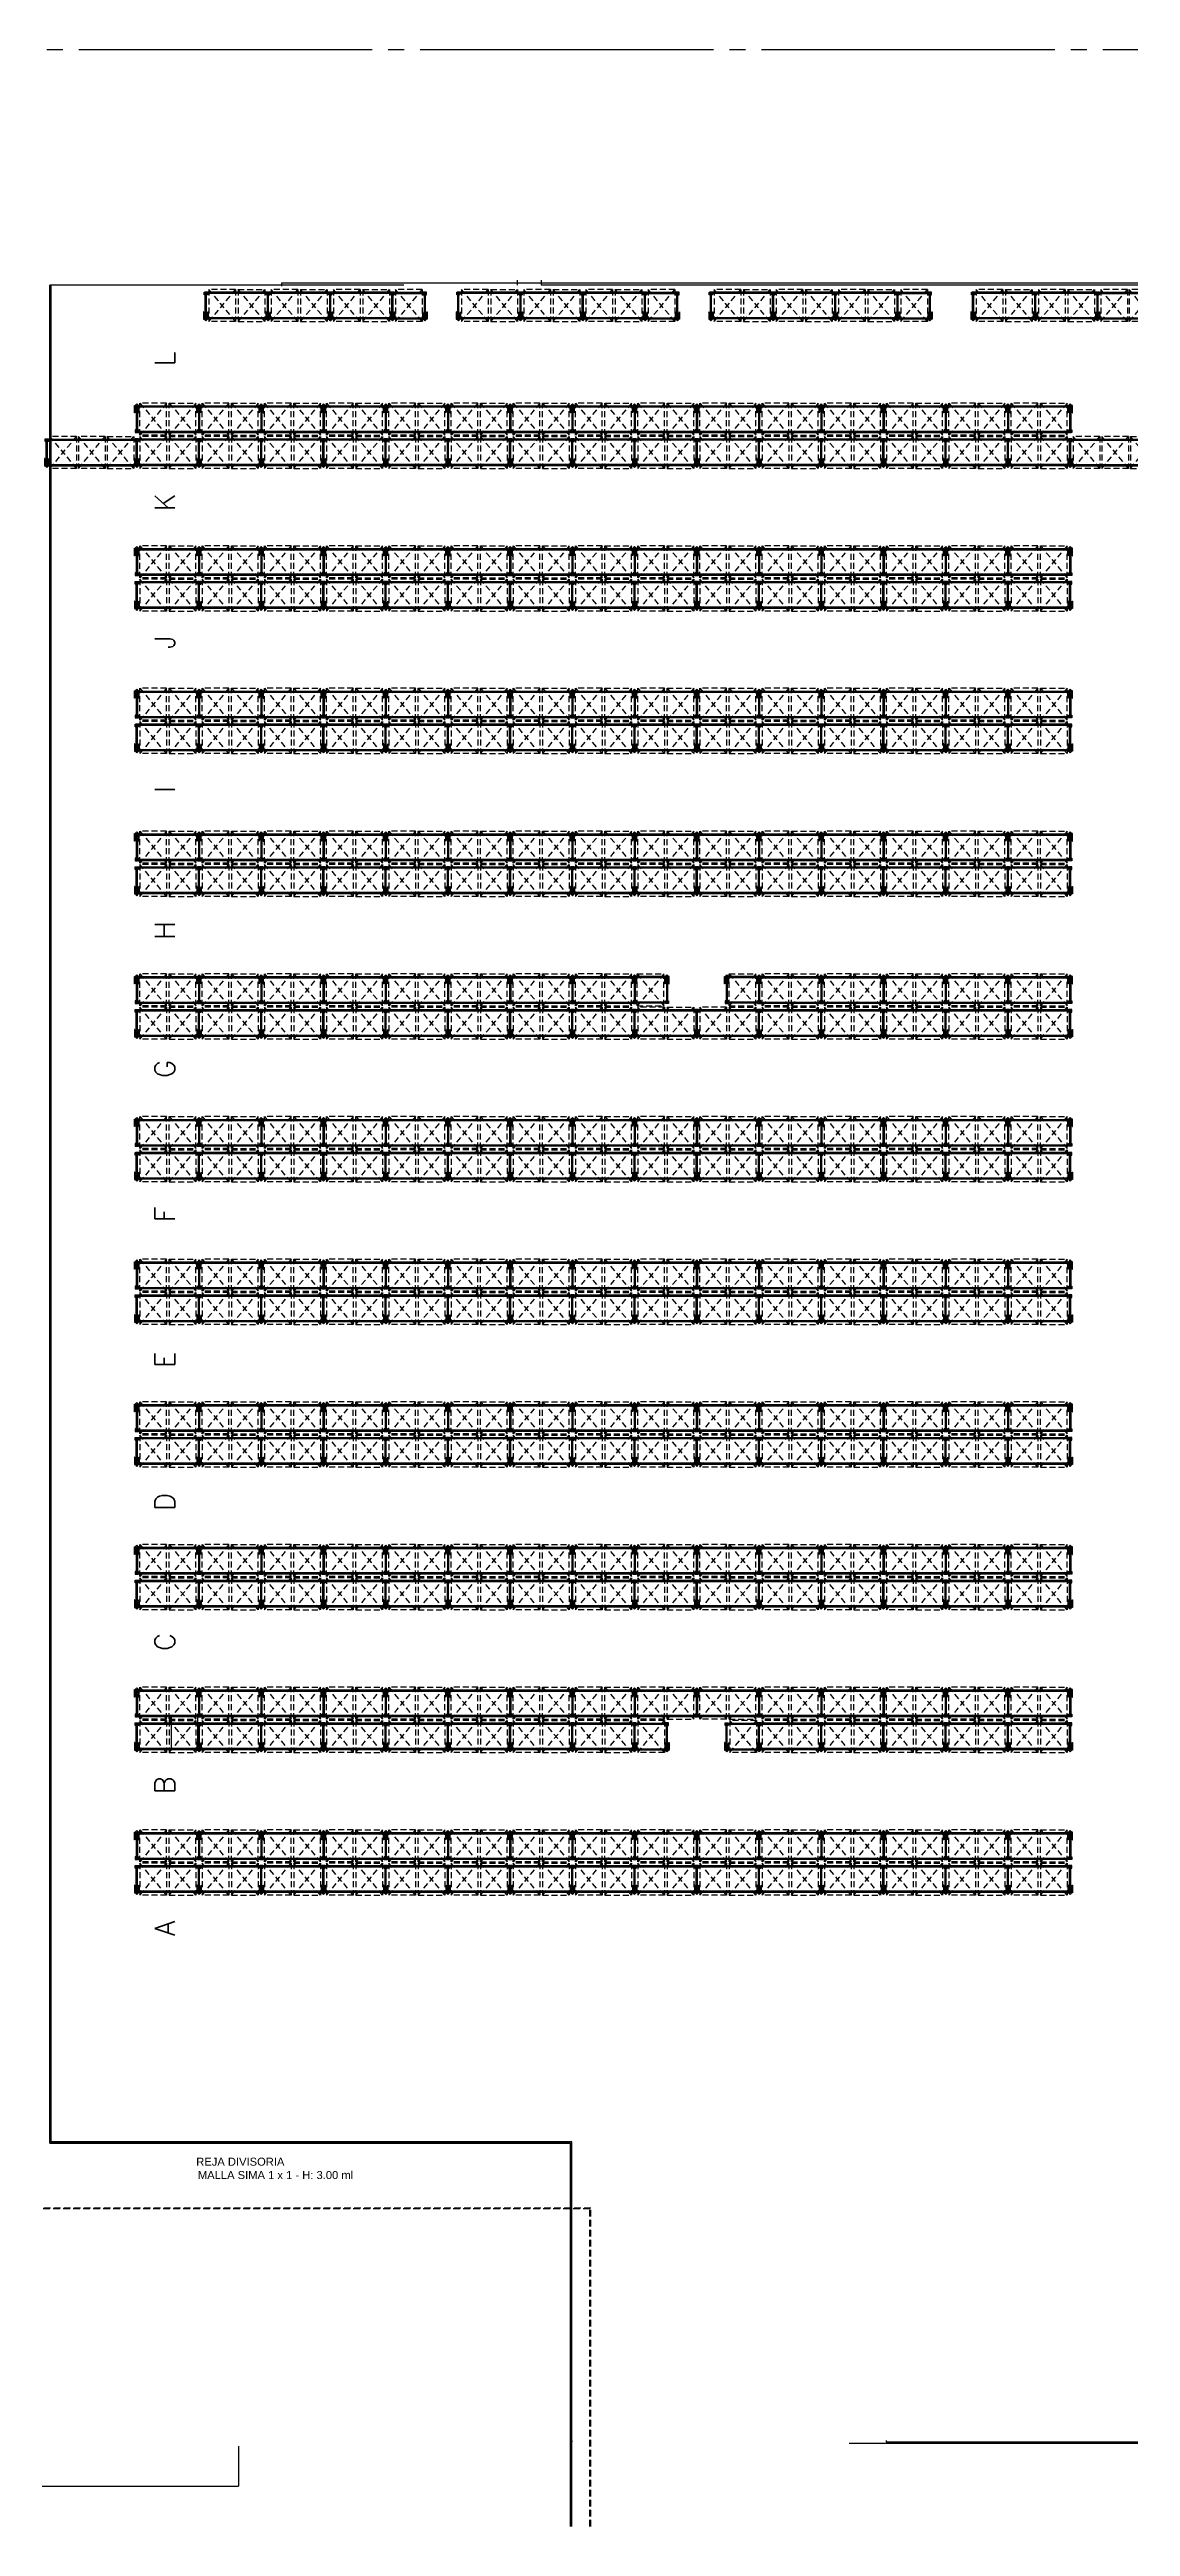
# Model space of a CAD drawing. Header units: millimetres. Extents: x 4 to 170, y 55 to 153.
# Drawn here: x 66.6 to 107.1, y 59.9 to 152.8 of the extents above; entities that cross this region are included whole.
import ezdxf

# ---------------------------------------------------------------- set-up
doc = ezdxf.new("R2010")
doc.units = ezdxf.units.MM
for name, pattern in [('12_13_14_SB-E17-AR-A01_A02_A03-A$0$DASHED2', [0.375, 0.25, -0.125]), ('BORDER2', [0.875, 0.25, -0.125, 0.25, -0.125, 0, -0.125]), ('CONTIN', [0]), ('HIDDEN', [0.375, 0.25, -0.125]), ('JIS_08_11', [12.8, 11, -0.6, 0.6, -0.6])]:
    doc.linetypes.add(name, pattern=pattern)
for name, color, linetype in [('Paredes_oficinas_P.B.', 6, 'Continuous'), ('Pasillo', 7, 'CONTIN'), ('Rack Tecnorack 2300 mm Munster', 1, 'Continuous'), ('Rack Tecnorack 3300 mm Munster', 1, 'Continuous'), ('Rejas', 1, 'Continuous'), ('Servicios', 7, 'BORDER2'), ('Terreno_real', 7, 'JIS_08_11')]:
    doc.layers.add(name, color=color, linetype=linetype)
doc.styles.add('ROMANS', font='romans.shx')
doc.styles.get("Standard").update_dxf_attribs({"font": 'txt.shx'})

# ---------------------------------------------------------------- blocks, each defined once
blk = doc.blocks.new('Rack 1 pallet')
at = {"color": 253, "linetype": '12_13_14_SB-E17-AR-A01_A02_A03-A$0$DASHED2', "ltscale": 0.9}
for p, q in [((-368.739725, 3402.409315), (-369.739725, 3402.409315)), ((-369.739725, 3402.409315), (-369.739725, 3401.209315)), ((-369.739725, 3401.209315), (-368.739725, 3402.409315)), ((-368.739725, 3401.209315), (-369.739725, 3402.409315)), ((-368.739725, 3402.409315), (-368.739725, 3401.209315)), ((-368.739725, 3401.209315), (-369.739725, 3401.209315))]:
    blk.add_line(p, q, dxfattribs=at)
at = {"color": 252}
for p, q in [((-369.875779, 3401.361529), (-369.875779, 3402.257102)), ((-369.855779, 3402.242709), (-369.875779, 3402.242709)), ((-369.855779, 3401.361529), (-369.855779, 3402.257102)), ((-369.835779, 3401.361529), (-369.835779, 3402.257102)), ((-369.808279, 3402.308315), (-368.690279, 3402.308315)), ((-369.803279, 3402.268315), (-368.695279, 3402.268315)), ((-368.662779, 3401.361529), (-368.662779, 3402.257102)), ((-368.662779, 3402.242709), (-368.642779, 3402.242709)), ((-368.642779, 3401.361529), (-368.642779, 3402.257102)), ((-368.622779, 3401.361529), (-368.622779, 3402.257102)), ((-369.835779, 3401.375922), (-369.855779, 3401.375922)), ((-369.808279, 3401.310315), (-368.690279, 3401.310315)), ((-369.803279, 3401.350315), (-368.695279, 3401.350315)), ((-368.642779, 3401.375922), (-368.622779, 3401.375922))]:
    blk.add_line(p, q, dxfattribs=at)
for points in [[(-369.875779, 3402.218315), (-369.915779, 3402.218315), (-369.915779, 3402.318315), (-369.795779, 3402.318315), (-369.795779, 3402.218315), (-369.835779, 3402.218315)], [(-369.855779, 3402.257102), (-369.875779, 3402.257102)], [(-369.855779, 3402.257102), (-369.835779, 3402.257102)], [(-368.622779, 3402.218315), (-368.582779, 3402.218315), (-368.582779, 3402.318315), (-368.702779, 3402.318315), (-368.702779, 3402.218315), (-368.662779, 3402.218315)], [(-368.642779, 3402.257102), (-368.662779, 3402.257102)], [(-368.642779, 3402.257102), (-368.622779, 3402.257102)], [(-369.875779, 3401.400315), (-369.915779, 3401.400315), (-369.915779, 3401.300315), (-369.795779, 3401.300315), (-369.795779, 3401.400315), (-369.835779, 3401.400315)], [(-369.855779, 3401.361529), (-369.875779, 3401.361529)], [(-369.855779, 3401.361529), (-369.835779, 3401.361529)], [(-368.622779, 3401.400315), (-368.582779, 3401.400315), (-368.582779, 3401.300315), (-368.702779, 3401.300315), (-368.702779, 3401.400315), (-368.662779, 3401.400315)], [(-368.642779, 3401.361529), (-368.662779, 3401.361529)], [(-368.642779, 3401.361529), (-368.622779, 3401.361529)]]:
    blk.add_lwpolyline(points, dxfattribs=at)
for points in [[(-369.899439, 3402.248315), (-369.895109, 3402.245815), (-369.895109, 3402.240815), (-369.899439, 3402.238315), (-369.90377, 3402.240815), (-369.90377, 3402.245815)], [(-369.812119, 3402.238315), (-369.807789, 3402.240815), (-369.807789, 3402.245815), (-369.812119, 3402.248315), (-369.816449, 3402.245815), (-369.816449, 3402.240815)], [(-368.686439, 3402.238315), (-368.69077, 3402.240815), (-368.69077, 3402.245815), (-368.686439, 3402.248315), (-368.682109, 3402.245815), (-368.682109, 3402.240815)], [(-368.599119, 3402.248315), (-368.603449, 3402.245815), (-368.603449, 3402.240815), (-368.599119, 3402.238315), (-368.594789, 3402.240815), (-368.594789, 3402.245815)], [(-369.899439, 3401.370315), (-369.895109, 3401.372815), (-369.895109, 3401.377815), (-369.899439, 3401.380315), (-369.90377, 3401.377815), (-369.90377, 3401.372815)], [(-369.812119, 3401.380315), (-369.807789, 3401.377815), (-369.807789, 3401.372815), (-369.812119, 3401.370315), (-369.816449, 3401.372815), (-369.816449, 3401.377815)], [(-368.686439, 3401.380315), (-368.69077, 3401.377815), (-368.69077, 3401.372815), (-368.686439, 3401.370315), (-368.682109, 3401.372815), (-368.682109, 3401.377815)], [(-368.599119, 3401.370315), (-368.603449, 3401.372815), (-368.603449, 3401.377815), (-368.599119, 3401.380315), (-368.594789, 3401.377815), (-368.594789, 3401.372815)]]:
    blk.add_lwpolyline(points, close=True, dxfattribs=at)
at = {"color": 252, "lineweight": 30}
for points in [[(-369.834492, 3402.227102), (-369.834492, 3402.255031, -0.198912), (-369.833028, 3402.258567), (-369.814744, 3402.276851, 0.198912), (-369.813279, 3402.280386), (-369.813279, 3402.303315, 0.414214), (-369.818279, 3402.308315), (-369.893279, 3402.308315, 0.414214), (-369.898279, 3402.303315), (-369.898279, 3402.280386, 0.198912), (-369.896815, 3402.276851), (-369.87853, 3402.258567, -0.198912), (-369.877066, 3402.255031), (-369.877066, 3402.227102)], [(-368.664066, 3402.227102), (-368.664066, 3402.255031, 0.198912), (-368.66553, 3402.258567), (-368.683815, 3402.276851, -0.198912), (-368.685279, 3402.280386), (-368.685279, 3402.303315, -0.414214), (-368.680279, 3402.308315), (-368.605279, 3402.308315, -0.414214), (-368.600279, 3402.303315), (-368.600279, 3402.280386, -0.198912), (-368.601744, 3402.276851), (-368.620028, 3402.258567, 0.198912), (-368.621492, 3402.255031), (-368.621492, 3402.227102)], [(-369.834492, 3401.391529), (-369.834492, 3401.3636, 0.198912), (-369.833028, 3401.360064), (-369.814744, 3401.34178, -0.198912), (-369.813279, 3401.338244), (-369.813279, 3401.315315, -0.414214), (-369.818279, 3401.310315), (-369.893279, 3401.310315, -0.414214), (-369.898279, 3401.315315), (-369.898279, 3401.338244, -0.198912), (-369.896815, 3401.34178), (-369.87853, 3401.360064, 0.198912), (-369.877066, 3401.3636), (-369.877066, 3401.391529)], [(-368.664066, 3401.391529), (-368.664066, 3401.3636, -0.198912), (-368.66553, 3401.360064), (-368.683815, 3401.34178, 0.198912), (-368.685279, 3401.338244), (-368.685279, 3401.315315, 0.414214), (-368.680279, 3401.310315), (-368.605279, 3401.310315, 0.414214), (-368.600279, 3401.315315), (-368.600279, 3401.338244, 0.198912), (-368.601744, 3401.34178), (-368.620028, 3401.360064, -0.198912), (-368.621492, 3401.3636), (-368.621492, 3401.391529)]]:
    blk.add_lwpolyline(points, format="xyb", dxfattribs=at)
at = {"color": 252}
for points in [[(-369.818279, 3402.308315), (-369.808279, 3402.308315, -0.414214), (-369.803279, 3402.303315), (-369.803279, 3402.243315)], [(-368.680279, 3402.308315), (-368.690279, 3402.308315, 0.414214), (-368.695279, 3402.303315), (-368.695279, 3402.243315)], [(-369.818279, 3401.310315), (-369.808279, 3401.310315, 0.414214), (-369.803279, 3401.315315), (-369.803279, 3401.375315)], [(-368.680279, 3401.310315), (-368.690279, 3401.310315, -0.414214), (-368.695279, 3401.315315), (-368.695279, 3401.375315)]]:
    blk.add_lwpolyline(points, format="xyb", dxfattribs=at)
at = {"color": 252, "ltscale": 5}
blk.add_lwpolyline([(-369.861193, 3401.360315), (-369.850365, 3401.360315)], dxfattribs=at)
at = {"color": 252}
for centre in [(-369.899439, 3402.243315), (-369.812119, 3402.243315), (-368.686439, 3402.243315), (-368.599119, 3402.243315), (-369.899439, 3401.375315), (-369.812119, 3401.375315), (-368.686439, 3401.375315), (-368.599119, 3401.375315)]:
    blk.add_circle(centre, 0.00634, dxfattribs=at)
at = {"layer": 'Defpoints', "color": 252}
for points in [[(-369.919419, 3401.335315), (-369.919419, 3401.519474), (-369.929419, 3401.580315), (-369.939419, 3401.580315), (-369.939419, 3401.300315), (-369.919419, 3401.300315)], [(-369.79214, 3401.335315), (-369.79214, 3401.519474), (-369.78214, 3401.580315), (-369.77214, 3401.580315), (-369.77214, 3401.300315), (-369.79214, 3401.300315)], [(-368.706419, 3401.335315), (-368.706419, 3401.519474), (-368.716419, 3401.580315), (-368.726419, 3401.580315), (-368.726419, 3401.300315), (-368.706419, 3401.300315)], [(-368.57914, 3401.335315), (-368.57914, 3401.519474), (-368.56914, 3401.580315), (-368.55914, 3401.580315), (-368.55914, 3401.300315), (-368.57914, 3401.300315)]]:
    blk.add_lwpolyline(points, dxfattribs=at)
at = {"layer": 'Defpoints', "color": 252, "lineweight": 30, "ltscale": 5}
for points in [[(-369.79214, 3401.335315), (-369.79214, 3401.300315), (-369.855779, 3401.236676), (-369.919419, 3401.300315), (-369.919419, 3401.335315)], [(-368.57914, 3401.335315), (-368.57914, 3401.300315), (-368.642779, 3401.236676), (-368.706419, 3401.300315), (-368.706419, 3401.335315)]]:
    blk.add_lwpolyline(points, dxfattribs=at)
at = {"layer": 'Defpoints', "color": 252, "char_height": 0.03, "width": 0.167279, "attachment_point": 5}
for insert in [(-369.855779, 3401.335922), (-369.855779, 3401.284709), (-368.642779, 3401.335922), (-368.642779, 3401.284709)]:
    blk.add_mtext('80', dxfattribs=dict(at, insert=insert))
blk = doc.blocks.new('Rack 2300mm')
at = {"color": 252}
for p, q in [((3089.894409, 1794.685928), (3089.894409, 1795.581501)), ((3089.914409, 1794.685928), (3089.914409, 1795.581501)), ((3089.934409, 1795.567108), (3089.914409, 1795.567108)), ((3089.934409, 1794.685928), (3089.934409, 1795.581501)), ((3092.199909, 1795.632714), (3089.961909, 1795.632714)), ((3092.194909, 1795.587714), (3089.966909, 1795.587714)), ((3092.227409, 1794.685928), (3092.227409, 1795.581501)), ((3092.247409, 1794.685928), (3092.247409, 1795.581501)), ((3092.247409, 1795.567108), (3092.267409, 1795.567108)), ((3092.267409, 1794.685928), (3092.267409, 1795.581501)), ((3089.914409, 1794.700321), (3089.894409, 1794.700321)), ((3092.199909, 1794.634714), (3089.961909, 1794.634714)), ((3092.194909, 1794.679714), (3089.966909, 1794.679714)), ((3092.227409, 1794.700321), (3092.247409, 1794.700321))]:
    blk.add_line(p, q, dxfattribs=at)
at = {"color": 253, "linetype": '12_13_14_SB-E17-AR-A01_A02_A03-A$0$DASHED2', "ltscale": 0.9}
for p, q in [((3091.030463, 1795.733714), (3090.030463, 1795.733714)), ((3090.030463, 1794.533714), (3091.030463, 1795.733714)), ((3091.030463, 1794.533714), (3090.030463, 1795.733714)), ((3090.030463, 1795.733714), (3090.030463, 1794.533714)), ((3091.030463, 1795.733714), (3091.030463, 1794.533714)), ((3091.131355, 1795.733714), (3091.131355, 1794.533714)), ((3091.131355, 1795.733714), (3092.131355, 1795.733714)), ((3092.131355, 1794.533714), (3091.131355, 1795.733714)), ((3091.131355, 1794.533714), (3092.131355, 1795.733714)), ((3092.131355, 1795.733714), (3092.131355, 1794.533714)), ((3091.030463, 1794.533714), (3090.030463, 1794.533714)), ((3091.131355, 1794.533714), (3092.131355, 1794.533714))]:
    blk.add_line(p, q, dxfattribs=at)
at = {"color": 252}
for points in [[(3089.894409, 1795.542714), (3089.854409, 1795.542714), (3089.854409, 1795.642714), (3089.974409, 1795.642714), (3089.974409, 1795.542714), (3089.934409, 1795.542714)], [(3089.914409, 1795.581501), (3089.894409, 1795.581501)], [(3089.914409, 1795.581501), (3089.934409, 1795.581501)], [(3092.267409, 1795.542714), (3092.307409, 1795.542714), (3092.307409, 1795.642714), (3092.187409, 1795.642714), (3092.187409, 1795.542714), (3092.227409, 1795.542714)], [(3092.247409, 1795.581501), (3092.227409, 1795.581501)], [(3092.247409, 1795.581501), (3092.267409, 1795.581501)], [(3089.894409, 1794.724714), (3089.854409, 1794.724714), (3089.854409, 1794.624714), (3089.974409, 1794.624714), (3089.974409, 1794.724714), (3089.934409, 1794.724714)], [(3089.914409, 1794.685928), (3089.894409, 1794.685928)], [(3089.914409, 1794.685928), (3089.934409, 1794.685928)], [(3092.267409, 1794.724714), (3092.307409, 1794.724714), (3092.307409, 1794.624714), (3092.187409, 1794.624714), (3092.187409, 1794.724714), (3092.227409, 1794.724714)], [(3092.247409, 1794.685928), (3092.227409, 1794.685928)], [(3092.247409, 1794.685928), (3092.267409, 1794.685928)]]:
    blk.add_lwpolyline(points, dxfattribs=at)
for points in [[(3089.870749, 1795.572714), (3089.875079, 1795.570214), (3089.875079, 1795.565214), (3089.870749, 1795.562714), (3089.866419, 1795.565214), (3089.866419, 1795.570214)], [(3089.958069, 1795.562714), (3089.9624, 1795.565214), (3089.9624, 1795.570214), (3089.958069, 1795.572714), (3089.953739, 1795.570214), (3089.953739, 1795.565214)], [(3092.203749, 1795.562714), (3092.199419, 1795.565214), (3092.199419, 1795.570214), (3092.203749, 1795.572714), (3092.208079, 1795.570214), (3092.208079, 1795.565214)], [(3092.291069, 1795.572714), (3092.286739, 1795.570214), (3092.286739, 1795.565214), (3092.291069, 1795.562714), (3092.2954, 1795.565214), (3092.2954, 1795.570214)], [(3089.870749, 1794.694714), (3089.875079, 1794.697214), (3089.875079, 1794.702214), (3089.870749, 1794.704714), (3089.866419, 1794.702214), (3089.866419, 1794.697214)], [(3089.958069, 1794.704714), (3089.9624, 1794.702214), (3089.9624, 1794.697214), (3089.958069, 1794.694714), (3089.953739, 1794.697214), (3089.953739, 1794.702214)], [(3092.203749, 1794.704714), (3092.199419, 1794.702214), (3092.199419, 1794.697214), (3092.203749, 1794.694714), (3092.208079, 1794.697214), (3092.208079, 1794.702214)], [(3092.291069, 1794.694714), (3092.286739, 1794.697214), (3092.286739, 1794.702214), (3092.291069, 1794.704714), (3092.2954, 1794.702214), (3092.2954, 1794.697214)]]:
    blk.add_lwpolyline(points, close=True, dxfattribs=at)
at = {"color": 252, "lineweight": 30}
for points in [[(3089.935696, 1795.551501), (3089.935696, 1795.57943, -0.198912), (3089.93716, 1795.582966), (3089.955445, 1795.60125, 0.198912), (3089.956909, 1795.604785), (3089.956909, 1795.627714, 0.414214), (3089.951909, 1795.632714), (3089.876909, 1795.632714, 0.414214), (3089.871909, 1795.627714), (3089.871909, 1795.604785, 0.198912), (3089.873374, 1795.60125), (3089.891658, 1795.582966, -0.198912), (3089.893122, 1795.57943), (3089.893122, 1795.551501)], [(3092.226122, 1795.551501), (3092.226122, 1795.57943, 0.198912), (3092.224658, 1795.582966), (3092.206374, 1795.60125, -0.198912), (3092.204909, 1795.604785), (3092.204909, 1795.627714, -0.414214), (3092.209909, 1795.632714), (3092.284909, 1795.632714, -0.414214), (3092.289909, 1795.627714), (3092.289909, 1795.604785, -0.198912), (3092.288445, 1795.60125), (3092.27016, 1795.582966, 0.198912), (3092.268696, 1795.57943), (3092.268696, 1795.551501)], [(3089.935696, 1794.715928), (3089.935696, 1794.687999, 0.198912), (3089.93716, 1794.684463), (3089.955445, 1794.666179, -0.198912), (3089.956909, 1794.662643), (3089.956909, 1794.639714, -0.414214), (3089.951909, 1794.634714), (3089.876909, 1794.634714, -0.414214), (3089.871909, 1794.639714), (3089.871909, 1794.662643, -0.198912), (3089.873374, 1794.666179), (3089.891658, 1794.684463, 0.198912), (3089.893122, 1794.687999), (3089.893122, 1794.715928)], [(3092.226122, 1794.715928), (3092.226122, 1794.687999, -0.198912), (3092.224658, 1794.684463), (3092.206374, 1794.666179, 0.198912), (3092.204909, 1794.662643), (3092.204909, 1794.639714, 0.414214), (3092.209909, 1794.634714), (3092.284909, 1794.634714, 0.414214), (3092.289909, 1794.639714), (3092.289909, 1794.662643, 0.198912), (3092.288445, 1794.666179), (3092.27016, 1794.684463, -0.198912), (3092.268696, 1794.687999), (3092.268696, 1794.715928)]]:
    blk.add_lwpolyline(points, format="xyb", dxfattribs=at)
at = {"color": 252}
for points in [[(3089.951909, 1795.632714), (3089.961909, 1795.632714, -0.414214), (3089.966909, 1795.627714), (3089.966909, 1795.582714)], [(3092.209909, 1795.632714), (3092.199909, 1795.632714, 0.414214), (3092.194909, 1795.627714), (3092.194909, 1795.582714)], [(3089.951909, 1794.634714), (3089.961909, 1794.634714, 0.414214), (3089.966909, 1794.639714), (3089.966909, 1794.684714)], [(3092.209909, 1794.634714), (3092.199909, 1794.634714, -0.414214), (3092.194909, 1794.639714), (3092.194909, 1794.684714)]]:
    blk.add_lwpolyline(points, format="xyb", dxfattribs=at)
at = {"color": 252, "ltscale": 5}
blk.add_lwpolyline([(3092.252823, 1794.684714), (3092.241995, 1794.684714)], dxfattribs=at)
at = {"color": 252}
for centre in [(3089.870749, 1795.567714), (3089.958069, 1795.567714), (3092.203749, 1795.567714), (3092.291069, 1795.567714), (3089.870749, 1794.699714), (3089.958069, 1794.699714), (3092.203749, 1794.699714), (3092.291069, 1794.699714)]:
    blk.add_circle(centre, 0.00634, dxfattribs=at)
at = {"layer": 'Defpoints', "color": 252}
for points in [[(3089.85077, 1794.659714), (3089.85077, 1794.843873), (3089.84077, 1794.904714), (3089.83077, 1794.904714), (3089.83077, 1794.624714), (3089.85077, 1794.624714)], [(3089.978049, 1794.659714), (3089.978049, 1794.843873), (3089.988049, 1794.904714), (3089.998049, 1794.904714), (3089.998049, 1794.624714), (3089.978049, 1794.624714)], [(3092.18377, 1794.659714), (3092.18377, 1794.843873), (3092.17377, 1794.904714), (3092.16377, 1794.904714), (3092.16377, 1794.624714), (3092.18377, 1794.624714)], [(3092.311049, 1794.659714), (3092.311049, 1794.843873), (3092.321049, 1794.904714), (3092.331049, 1794.904714), (3092.331049, 1794.624714), (3092.311049, 1794.624714)]]:
    blk.add_lwpolyline(points, dxfattribs=at)
at = {"layer": 'Defpoints', "color": 252, "lineweight": 30, "ltscale": 5}
for points in [[(3089.85077, 1794.659714), (3089.85077, 1794.624714), (3089.914409, 1794.561075), (3089.978049, 1794.624714), (3089.978049, 1794.659714)], [(3092.18377, 1794.659714), (3092.18377, 1794.624714), (3092.247409, 1794.561075), (3092.311049, 1794.624714), (3092.311049, 1794.659714)]]:
    blk.add_lwpolyline(points, dxfattribs=at)
blk = doc.blocks.new('Rack 3300mm')
at = {"color": 252}
for p, q in [((1441.164186, 1270.370576), (1441.164186, 1271.26615)), ((1441.184186, 1270.370576), (1441.184186, 1271.26615)), ((1441.204186, 1270.370576), (1441.204186, 1271.26615)), ((1441.231686, 1271.317363), (1444.511686, 1271.317363)), ((1441.236686, 1271.272363), (1444.506686, 1271.272363)), ((1444.539186, 1270.370576), (1444.539186, 1271.26615)), ((1444.559186, 1270.370576), (1444.559186, 1271.26615)), ((1444.579186, 1270.370576), (1444.579186, 1271.26615)), ((1441.184186, 1271.251756), (1441.164186, 1271.251756)), ((1441.204186, 1270.38497), (1441.184186, 1270.38497)), ((1441.236686, 1270.364363), (1444.506686, 1270.364363)), ((1444.539186, 1271.251756), (1444.559186, 1271.251756)), ((1444.559186, 1270.38497), (1444.579186, 1270.38497)), ((1441.231686, 1270.319363), (1444.511686, 1270.319363))]:
    blk.add_line(p, q, dxfattribs=at)
at = {"color": 253, "linetype": '12_13_14_SB-E17-AR-A01_A02_A03-A$0$DASHED2', "ltscale": 0.9}
for p, q in [((1442.30024, 1271.418363), (1441.30024, 1271.418363)), ((1441.30024, 1270.218363), (1442.30024, 1271.418363)), ((1442.30024, 1270.218363), (1441.30024, 1271.418363)), ((1441.30024, 1271.418363), (1441.30024, 1270.218363)), ((1442.30024, 1271.418363), (1442.30024, 1270.218363)), ((1443.371686, 1271.418363), (1442.371686, 1271.418363)), ((1442.371686, 1271.418363), (1442.371686, 1270.218363)), ((1442.371686, 1270.218363), (1443.371686, 1271.418363)), ((1443.371686, 1270.218363), (1442.371686, 1271.418363)), ((1443.371686, 1271.418363), (1443.371686, 1270.218363)), ((1443.443132, 1271.418363), (1443.443132, 1270.218363)), ((1443.443132, 1271.418363), (1444.443132, 1271.418363)), ((1444.443132, 1270.218363), (1443.443132, 1271.418363)), ((1443.443132, 1270.218363), (1444.443132, 1271.418363)), ((1444.443132, 1271.418363), (1444.443132, 1270.218363)), ((1442.30024, 1270.218363), (1441.30024, 1270.218363)), ((1443.371686, 1270.218363), (1442.371686, 1270.218363)), ((1443.443132, 1270.218363), (1444.443132, 1270.218363))]:
    blk.add_line(p, q, dxfattribs=at)
at = {"color": 252}
for points in [[(1441.164186, 1271.227363), (1441.124186, 1271.227363), (1441.124186, 1271.327363), (1441.244186, 1271.327363), (1441.244186, 1271.227363), (1441.204186, 1271.227363)], [(1441.184186, 1271.26615), (1441.164186, 1271.26615)], [(1441.184186, 1271.26615), (1441.204186, 1271.26615)], [(1444.579186, 1271.227363), (1444.619186, 1271.227363), (1444.619186, 1271.327363), (1444.499186, 1271.327363), (1444.499186, 1271.227363), (1444.539186, 1271.227363)], [(1444.559186, 1271.26615), (1444.539186, 1271.26615)], [(1444.559186, 1271.26615), (1444.579186, 1271.26615)], [(1441.164186, 1270.409363), (1441.124186, 1270.409363), (1441.124186, 1270.309363), (1441.244186, 1270.309363), (1441.244186, 1270.409363), (1441.204186, 1270.409363)], [(1441.184186, 1270.370576), (1441.164186, 1270.370576)], [(1441.184186, 1270.370576), (1441.204186, 1270.370576)], [(1444.579186, 1270.409363), (1444.619186, 1270.409363), (1444.619186, 1270.309363), (1444.499186, 1270.309363), (1444.499186, 1270.409363), (1444.539186, 1270.409363)], [(1444.559186, 1270.370576), (1444.539186, 1270.370576)], [(1444.559186, 1270.370576), (1444.579186, 1270.370576)]]:
    blk.add_lwpolyline(points, dxfattribs=at)
at = {"color": 252, "lineweight": 30}
for points in [[(1441.205472, 1271.23615), (1441.205472, 1271.264079, -0.198912), (1441.206937, 1271.267614), (1441.225221, 1271.285899, 0.198912), (1441.226686, 1271.289434), (1441.226686, 1271.312363, 0.414214), (1441.221686, 1271.317363), (1441.146686, 1271.317363, 0.414214), (1441.141686, 1271.312363), (1441.141686, 1271.289434, 0.198912), (1441.14315, 1271.285899), (1441.161434, 1271.267614, -0.198912), (1441.162899, 1271.264079), (1441.162899, 1271.23615)], [(1444.537899, 1271.23615), (1444.537899, 1271.264079, 0.198912), (1444.536434, 1271.267614), (1444.51815, 1271.285899, -0.198912), (1444.516686, 1271.289434), (1444.516686, 1271.312363, -0.414214), (1444.521686, 1271.317363), (1444.596686, 1271.317363, -0.414214), (1444.601686, 1271.312363), (1444.601686, 1271.289434, -0.198912), (1444.600221, 1271.285899), (1444.581937, 1271.267614, 0.198912), (1444.580472, 1271.264079), (1444.580472, 1271.23615)], [(1441.205472, 1270.400576), (1441.205472, 1270.372647, 0.198912), (1441.206937, 1270.369112), (1441.225221, 1270.350827, -0.198912), (1441.226686, 1270.347292), (1441.226686, 1270.324363, -0.414214), (1441.221686, 1270.319363), (1441.146686, 1270.319363, -0.414214), (1441.141686, 1270.324363), (1441.141686, 1270.347292, -0.198912), (1441.14315, 1270.350827), (1441.161434, 1270.369112, 0.198912), (1441.162899, 1270.372647), (1441.162899, 1270.400576)], [(1444.537899, 1270.400576), (1444.537899, 1270.372647, -0.198912), (1444.536434, 1270.369112), (1444.51815, 1270.350827, 0.198912), (1444.516686, 1270.347292), (1444.516686, 1270.324363, 0.414214), (1444.521686, 1270.319363), (1444.596686, 1270.319363, 0.414214), (1444.601686, 1270.324363), (1444.601686, 1270.347292, 0.198912), (1444.600221, 1270.350827), (1444.581937, 1270.369112, -0.198912), (1444.580472, 1270.372647), (1444.580472, 1270.400576)]]:
    blk.add_lwpolyline(points, format="xyb", dxfattribs=at)
at = {"color": 252}
for points in [[(1441.221686, 1271.317363), (1441.231686, 1271.317363, -0.414214), (1441.236686, 1271.312363), (1441.236686, 1271.267363)], [(1444.521686, 1271.317363), (1444.511686, 1271.317363, 0.414214), (1444.506686, 1271.312363), (1444.506686, 1271.267363)], [(1441.221686, 1270.319363), (1441.231686, 1270.319363, 0.414214), (1441.236686, 1270.324363), (1441.236686, 1270.369363)], [(1444.521686, 1270.319363), (1444.511686, 1270.319363, -0.414214), (1444.506686, 1270.324363), (1444.506686, 1270.369363)]]:
    blk.add_lwpolyline(points, format="xyb", dxfattribs=at)
for points in [[(1441.140525, 1271.257363), (1441.144856, 1271.254863), (1441.144856, 1271.249863), (1441.140525, 1271.247363), (1441.136195, 1271.249863), (1441.136195, 1271.254863)], [(1441.140525, 1270.379363), (1441.144856, 1270.381863), (1441.144856, 1270.386863), (1441.140525, 1270.389363), (1441.136195, 1270.386863), (1441.136195, 1270.381863)], [(1441.227846, 1271.247363), (1441.232176, 1271.249863), (1441.232176, 1271.254863), (1441.227846, 1271.257363), (1441.223516, 1271.254863), (1441.223516, 1271.249863)], [(1441.227846, 1270.389363), (1441.232176, 1270.386863), (1441.232176, 1270.381863), (1441.227846, 1270.379363), (1441.223516, 1270.381863), (1441.223516, 1270.386863)], [(1444.515525, 1271.247363), (1444.511195, 1271.249863), (1444.511195, 1271.254863), (1444.515525, 1271.257363), (1444.519856, 1271.254863), (1444.519856, 1271.249863)], [(1444.515525, 1270.389363), (1444.511195, 1270.386863), (1444.511195, 1270.381863), (1444.515525, 1270.379363), (1444.519856, 1270.381863), (1444.519856, 1270.386863)], [(1444.602846, 1271.257363), (1444.598516, 1271.254863), (1444.598516, 1271.249863), (1444.602846, 1271.247363), (1444.607176, 1271.249863), (1444.607176, 1271.254863)], [(1444.602846, 1270.379363), (1444.598516, 1270.381863), (1444.598516, 1270.386863), (1444.602846, 1270.389363), (1444.607176, 1270.386863), (1444.607176, 1270.381863)]]:
    blk.add_lwpolyline(points, close=True, dxfattribs=at)
for centre in [(1441.140525, 1271.252363), (1441.140525, 1270.384363), (1441.227846, 1271.252363), (1441.227846, 1270.384363), (1444.515525, 1271.252363), (1444.515525, 1270.384363), (1444.602846, 1271.252363), (1444.602846, 1270.384363)]:
    blk.add_circle(centre, 0.00634, dxfattribs=at)
at = {"layer": 'Defpoints', "color": 252}
for points in [[(1441.120546, 1270.344363), (1441.120546, 1270.528521), (1441.110546, 1270.589363), (1441.100546, 1270.589363), (1441.100546, 1270.309363), (1441.120546, 1270.309363)], [(1441.247825, 1270.344363), (1441.247825, 1270.528521), (1441.257825, 1270.589363), (1441.267825, 1270.589363), (1441.267825, 1270.309363), (1441.247825, 1270.309363)], [(1444.495546, 1270.344363), (1444.495546, 1270.528521), (1444.485546, 1270.589363), (1444.475546, 1270.589363), (1444.475546, 1270.309363), (1444.495546, 1270.309363)], [(1444.622825, 1270.344363), (1444.622825, 1270.528521), (1444.632825, 1270.589363), (1444.642825, 1270.589363), (1444.642825, 1270.309363), (1444.622825, 1270.309363)]]:
    blk.add_lwpolyline(points, dxfattribs=at)
at = {"layer": 'Defpoints', "color": 252, "lineweight": 30, "ltscale": 5}
for points in [[(1441.247825, 1270.344363), (1441.247825, 1270.309363), (1441.184186, 1270.245723), (1441.120546, 1270.309363), (1441.120546, 1270.344363)], [(1444.622825, 1270.344363), (1444.622825, 1270.309363), (1444.559186, 1270.245723), (1444.495546, 1270.309363), (1444.495546, 1270.344363)]]:
    blk.add_lwpolyline(points, dxfattribs=at)

msp = doc.modelspace()

# ---------------------------------------------------------------- linework, layer by layer
at = {"color": 1, "ltscale": 0.001}
msp.add_line((84.125547, 143.687119), (86.375547, 143.687119), dxfattribs=at)
at = {"color": 3, "ltscale": 0.001}
msp.add_lwpolyline([(71.17587, 90.284808), (71.17587, 89.084808), (72.17587, 89.084808), (72.17587, 90.284808)], close=True, dxfattribs=at)
at = {"layer": 'Defpoints', "linetype": 'Continuous'}
for points in [[(75.328921, 143.917034), (75.328921, 144.045454), (166.133928, 144.045454), (166.133928, 63.042325), (96.594342, 63.042325)], [(97.978435, 63.152785), (97.978435, 63.098109), (150.468424, 63.098109), (150.468424, 62.819868)]]:
    msp.add_lwpolyline(points, dxfattribs=at)
at = {"layer": 'Paredes_oficinas_P.B.', "linetype": 'Continuous'}
for points in [[(84.164744, 143.947121), (84.164744, 144.137121)], [(85.064744, 143.947121), (85.064744, 144.137121)], [(85.064744, 143.947121), (85.064744, 144.137121)]]:
    msp.add_lwpolyline(points, dxfattribs=at)
at = {"layer": 'Rejas', "linetype": 'HIDDEN'}
for p, q in [((86.87365, 71.831907), (66.31047, 71.831907)), ((86.90365, 71.861907), (66.34047, 71.861907)), ((86.87365, 59.926694), (86.87365, 71.831907)), ((86.90365, 59.926694), (86.90365, 71.861907))]:
    msp.add_line(p, q, dxfattribs=at)
at = {"layer": 'Rejas', "color": 0, "linetype": 'Continuous'}
for points in [[(79.90248, 143.947121), (66.62987, 143.947122), (66.629866, 74.297119), (86.14987, 74.297119), (86.14987, 63.127119), (86.222667, 63.127119)], [(86.14987, 59.927119), (86.14987, 74.297119), (66.629866, 74.297119), (66.62987, 143.947119)], [(86.19987, 59.927119), (86.19987, 74.347119), (66.679866, 74.347119), (66.67987, 143.947119)]]:
    msp.add_lwpolyline(points, dxfattribs=at)
at = {"layer": 'Rejas', "color": 160, "linetype": 'Continuous'}
msp.add_lwpolyline([(112.91987, 143.947119), (85.064744, 143.947121)], dxfattribs=at)
at = {"layer": 'Servicios', "color": 252, "linetype": 'ByBlock'}
for p in [(73.696476, 62.937119), (14.964296, 61.437121)]:
    msp.add_line(p, (73.696476, 61.437121), dxfattribs=at)
at = {"layer": 'Terreno_real', "linetype": 'JIS_08_11'}
msp.add_line((3.707887, 152.787119), (166.906209, 152.787091), dxfattribs=at)

# ---------------------------------------------------------------- block references
at = {"layer": 'Rack Tecnorack 2300 mm Munster'}
for name, p in [('Rack 2300mm', (-3017.440317, -1651.945572)), ('Rack 2300mm', (-3015.107317, -1651.945572)), ('Rack 2300mm', (-3012.774317, -1651.945572)), ('Rack 1 pallet', (449.328871, -3258.621172)), ('Rack 2300mm', (-3007.971567, -1651.945572)), ('Rack 2300mm', (-3005.638567, -1651.945572)), ('Rack 2300mm', (-3003.305567, -1651.945572)), ('Rack 1 pallet', (458.797621, -3258.621172)), ('Rack 2300mm', (-2998.502817, -1651.945572)), ('Rack 2300mm', (-2996.169817, -1651.945572)), ('Rack 2300mm', (-2993.836817, -1651.945572)), ('Rack 1 pallet', (468.266371, -3258.621172)), ('Rack 2300mm', (-2988.670687, -1651.945572)), ('Rack 2300mm', (-2986.337687, -1651.945572)), ('Rack 2300mm', (-3020.027754, -1657.448595)), ('Rack 2300mm', (-3017.694754, -1657.448595)), ('Rack 2300mm', (-3015.361754, -1657.448595)), ('Rack 2300mm', (-3013.028754, -1657.448595)), ('Rack 2300mm', (-3010.695754, -1657.448595)), ('Rack 2300mm', (-3008.362754, -1657.448595)), ('Rack 2300mm', (-3006.029754, -1657.448595)), ('Rack 2300mm', (-3003.696754, -1657.448595)), ('Rack 2300mm', (-3001.363754, -1657.448595)), ('Rack 2300mm', (-2999.030754, -1657.448595)), ('Rack 2300mm', (-2996.697754, -1657.448595)), ('Rack 2300mm', (-2994.364754, -1657.448595)), ('Rack 2300mm', (-2992.031754, -1657.448595)), ('Rack 2300mm', (-2989.698754, -1657.448595)), ('Rack 2300mm', (-2987.365754, -1657.448595)), ('Rack 2300mm', (-3020.027754, -1662.798595)), ('Rack 2300mm', (-3017.694754, -1662.798595)), ('Rack 2300mm', (-3015.361754, -1662.798595)), ('Rack 2300mm', (-3013.028754, -1662.798595)), ('Rack 2300mm', (-3010.695754, -1662.798595)), ('Rack 2300mm', (-3008.362754, -1662.798595)), ('Rack 2300mm', (-3006.029754, -1662.798595)), ('Rack 2300mm', (-3003.696754, -1662.798595)), ('Rack 2300mm', (-3001.363754, -1662.798595)), ('Rack 2300mm', (-2999.030754, -1662.798595)), ('Rack 2300mm', (-2996.697754, -1662.798595)), ('Rack 2300mm', (-2994.364754, -1662.798595)), ('Rack 2300mm', (-2992.031754, -1662.798595)), ('Rack 2300mm', (-2989.698754, -1662.798595)), ('Rack 2300mm', (-2987.365754, -1662.798595)), ('Rack 2300mm', (-3020.027754, -1668.142595)), ('Rack 2300mm', (-3017.694754, -1668.142595)), ('Rack 2300mm', (-3015.361754, -1668.142595)), ('Rack 2300mm', (-3013.028754, -1668.142595)), ('Rack 2300mm', (-3010.695754, -1668.142595)), ('Rack 2300mm', (-3008.362754, -1668.142595)), ('Rack 2300mm', (-3006.029754, -1668.142595)), ('Rack 2300mm', (-3003.696754, -1668.142595)), ('Rack 2300mm', (-3001.363754, -1668.142595)), ('Rack 2300mm', (-2999.030754, -1668.142595)), ('Rack 2300mm', (-2996.697754, -1668.142595)), ('Rack 2300mm', (-2994.364754, -1668.142595)), ('Rack 2300mm', (-2992.031754, -1668.142595)), ('Rack 2300mm', (-2989.698754, -1668.142595)), ('Rack 2300mm', (-2987.365754, -1668.142595)), ('Rack 2300mm', (-3020.027754, -1673.496595)), ('Rack 2300mm', (-3017.694754, -1673.496595)), ('Rack 2300mm', (-3015.361754, -1673.496595)), ('Rack 2300mm', (-3013.028754, -1673.496595)), ('Rack 2300mm', (-3010.695754, -1673.496595)), ('Rack 2300mm', (-3008.362754, -1673.496595)), ('Rack 2300mm', (-3006.029754, -1673.496595)), ('Rack 2300mm', (-3003.696754, -1673.496595)), ('Rack 2300mm', (-3001.363754, -1673.496595)), ('Rack 2300mm', (-2999.030754, -1673.496595)), ('Rack 2300mm', (-2996.697754, -1673.496595)), ('Rack 2300mm', (-2994.364754, -1673.496595)), ('Rack 2300mm', (-2992.031754, -1673.496595)), ('Rack 2300mm', (-2989.698754, -1673.496595)), ('Rack 2300mm', (-2987.365754, -1673.496595)), ('Rack 2300mm', (-3020.027754, -1678.850595)), ('Rack 2300mm', (-3017.694754, -1678.850595)), ('Rack 2300mm', (-3015.361754, -1678.850595)), ('Rack 2300mm', (-3013.028754, -1678.850595)), ('Rack 2300mm', (-3010.695754, -1678.850595)), ('Rack 2300mm', (-3008.362754, -1678.850595)), ('Rack 2300mm', (-3006.029754, -1678.850595)), ('Rack 2300mm', (-3003.696754, -1678.850595)), ('Rack 2300mm', (-3001.363754, -1678.850595)), ('Rack 2300mm', (-2999.030754, -1678.850595)), ('Rack 2300mm', (-2996.697754, -1678.850595)), ('Rack 2300mm', (-2994.364754, -1678.850595)), ('Rack 2300mm', (-2992.031754, -1678.850595)), ('Rack 2300mm', (-2989.698754, -1678.850595)), ('Rack 2300mm', (-2987.365754, -1678.850595)), ('Rack 2300mm', (-3020.027754, -1684.200595)), ('Rack 2300mm', (-3017.694754, -1684.200595)), ('Rack 2300mm', (-3015.361754, -1684.200595)), ('Rack 2300mm', (-3013.028754, -1684.200595)), ('Rack 2300mm', (-3010.695754, -1684.200595)), ('Rack 2300mm', (-3008.362754, -1684.200595)), ('Rack 2300mm', (-3006.029754, -1684.200595)), ('Rack 2300mm', (-3003.696754, -1684.200595)), ('Rack 2300mm', (-3001.363754, -1684.200595)), ('Rack 2300mm', (-2999.030754, -1684.200595)), ('Rack 2300mm', (-2996.697754, -1684.200595)), ('Rack 2300mm', (-2994.364754, -1684.200595)), ('Rack 2300mm', (-2992.031754, -1684.200595)), ('Rack 2300mm', (-2989.698754, -1684.200595)), ('Rack 2300mm', (-2987.365754, -1684.200595)), ('Rack 2300mm', (-3020.027754, -1689.547595)), ('Rack 2300mm', (-3017.694754, -1689.547595)), ('Rack 2300mm', (-3015.361754, -1689.547595)), ('Rack 2300mm', (-3013.028754, -1689.547595)), ('Rack 2300mm', (-3010.695754, -1689.547595)), ('Rack 2300mm', (-3008.362754, -1689.547595)), ('Rack 2300mm', (-3006.029754, -1689.547595)), ('Rack 2300mm', (-3003.696754, -1689.547595)), ('Rack 2300mm', (-3001.363754, -1689.547595)), ('Rack 2300mm', (-2999.030754, -1689.547595)), ('Rack 2300mm', (-2996.697754, -1689.547595)), ('Rack 2300mm', (-2994.364754, -1689.547595)), ('Rack 2300mm', (-2992.031754, -1689.547595)), ('Rack 2300mm', (-2989.698754, -1689.547595)), ('Rack 2300mm', (-2987.365754, -1689.547595)), ('Rack 2300mm', (-3020.027754, -1694.890595)), ('Rack 2300mm', (-3017.694754, -1694.890595)), ('Rack 2300mm', (-3015.361754, -1694.890595)), ('Rack 2300mm', (-3013.028754, -1694.890595)), ('Rack 2300mm', (-3010.695754, -1694.890595)), ('Rack 2300mm', (-3008.362754, -1694.890595)), ('Rack 2300mm', (-3006.029754, -1694.890595)), ('Rack 2300mm', (-3003.696754, -1694.890595)), ('Rack 2300mm', (-3001.363754, -1694.890595)), ('Rack 2300mm', (-2999.030754, -1694.890595)), ('Rack 2300mm', (-2996.697754, -1694.890595)), ('Rack 2300mm', (-2994.364754, -1694.890595)), ('Rack 2300mm', (-2992.031754, -1694.890595)), ('Rack 2300mm', (-2989.698754, -1694.890595)), ('Rack 2300mm', (-2987.365754, -1694.890595)), ('Rack 2300mm', (-3020.027754, -1700.240595)), ('Rack 2300mm', (-3017.694754, -1700.240595)), ('Rack 2300mm', (-3015.361754, -1700.240595)), ('Rack 2300mm', (-3013.028754, -1700.240595)), ('Rack 2300mm', (-3010.695754, -1700.240595)), ('Rack 2300mm', (-3008.362754, -1700.240595)), ('Rack 2300mm', (-3006.029754, -1700.240595)), ('Rack 2300mm', (-3003.696754, -1700.240595)), ('Rack 2300mm', (-3001.363754, -1700.240595)), ('Rack 2300mm', (-2999.030754, -1700.240595)), ('Rack 2300mm', (-2996.697754, -1700.240595)), ('Rack 2300mm', (-2994.364754, -1700.240595)), ('Rack 2300mm', (-2992.031754, -1700.240595)), ('Rack 2300mm', (-2989.698754, -1700.240595)), ('Rack 2300mm', (-2987.365754, -1700.240595)), ('Rack 2300mm', (-3020.027754, -1705.590595)), ('Rack 2300mm', (-3017.694754, -1705.590595)), ('Rack 2300mm', (-3015.361754, -1705.590595)), ('Rack 2300mm', (-3013.028754, -1705.590595)), ('Rack 2300mm', (-3010.695754, -1705.590595)), ('Rack 2300mm', (-3008.362754, -1705.590595)), ('Rack 2300mm', (-3006.029754, -1705.590595)), ('Rack 2300mm', (-3003.696754, -1705.590595)), ('Rack 1 pallet', (458.406435, -3312.266196)), ('Rack 1 pallet', (461.859435, -3312.266196)), ('Rack 2300mm', (-2996.697754, -1705.590595)), ('Rack 2300mm', (-2994.364754, -1705.590595)), ('Rack 2300mm', (-2992.031754, -1705.590595)), ('Rack 2300mm', (-2989.698754, -1705.590595)), ('Rack 2300mm', (-2987.365754, -1705.590595)), ('Rack 2300mm', (-3020.027754, -1710.940595)), ('Rack 2300mm', (-3017.694754, -1710.940595)), ('Rack 2300mm', (-3015.361754, -1710.940595)), ('Rack 2300mm', (-3013.028754, -1710.940595)), ('Rack 2300mm', (-3010.695754, -1710.940595)), ('Rack 2300mm', (-3008.362754, -1710.940595)), ('Rack 2300mm', (-3006.029754, -1710.940595)), ('Rack 2300mm', (-3003.696754, -1710.940595)), ('Rack 2300mm', (-3001.363754, -1710.940595)), ('Rack 2300mm', (-2999.030754, -1710.940595)), ('Rack 2300mm', (-2996.697754, -1710.940595)), ('Rack 2300mm', (-2994.364754, -1710.940595)), ('Rack 2300mm', (-2992.031754, -1710.940595)), ('Rack 2300mm', (-2989.698754, -1710.940595)), ('Rack 2300mm', (-2987.365754, -1710.940595))]:
    msp.add_blockref(name, p, dxfattribs=at)
at = {"layer": 'Rack Tecnorack 2300 mm Munster', "rotation": 180}
for name, p in [('Rack 2300mm', (3162.134065, 1934.066834)), ('Rack 2300mm', (3164.467065, 1934.066834)), ('Rack 2300mm', (3166.800065, 1934.066834)), ('Rack 2300mm', (3169.133065, 1934.066834)), ('Rack 2300mm', (3171.466065, 1934.066834)), ('Rack 2300mm', (3173.799065, 1934.066834)), ('Rack 2300mm', (3176.132065, 1934.066834)), ('Rack 2300mm', (3178.465065, 1934.066834)), ('Rack 2300mm', (3180.798065, 1934.066834)), ('Rack 2300mm', (3183.131065, 1934.066834)), ('Rack 2300mm', (3185.464065, 1934.066834)), ('Rack 2300mm', (3187.797065, 1934.066834)), ('Rack 2300mm', (3190.130065, 1934.066834)), ('Rack 2300mm', (3192.463065, 1934.066834)), ('Rack 2300mm', (3194.796065, 1934.066834)), ('Rack 2300mm', (3162.134065, 1928.716834)), ('Rack 2300mm', (3164.467065, 1928.716834)), ('Rack 2300mm', (3166.800065, 1928.716834)), ('Rack 2300mm', (3169.133065, 1928.716834)), ('Rack 2300mm', (3171.466065, 1928.716834)), ('Rack 2300mm', (3173.799065, 1928.716834)), ('Rack 2300mm', (3176.132065, 1928.716834)), ('Rack 2300mm', (3178.465065, 1928.716834)), ('Rack 2300mm', (3180.798065, 1928.716834)), ('Rack 2300mm', (3183.131065, 1928.716834)), ('Rack 2300mm', (3185.464065, 1928.716834)), ('Rack 2300mm', (3187.797065, 1928.716834)), ('Rack 2300mm', (3190.130065, 1928.716834)), ('Rack 2300mm', (3192.463065, 1928.716834)), ('Rack 2300mm', (3194.796065, 1928.716834)), ('Rack 2300mm', (3162.134065, 1923.372834)), ('Rack 2300mm', (3164.467065, 1923.372834)), ('Rack 2300mm', (3166.800065, 1923.372834)), ('Rack 2300mm', (3169.133065, 1923.372834)), ('Rack 2300mm', (3171.466065, 1923.372834)), ('Rack 2300mm', (3173.799065, 1923.372834)), ('Rack 2300mm', (3176.132065, 1923.372834)), ('Rack 2300mm', (3178.465065, 1923.372834)), ('Rack 2300mm', (3180.798065, 1923.372834)), ('Rack 2300mm', (3183.131065, 1923.372834)), ('Rack 2300mm', (3185.464065, 1923.372834)), ('Rack 2300mm', (3187.797065, 1923.372834)), ('Rack 2300mm', (3190.130065, 1923.372834)), ('Rack 2300mm', (3192.463065, 1923.372834)), ('Rack 2300mm', (3194.796065, 1923.372834)), ('Rack 2300mm', (3162.134065, 1918.018834)), ('Rack 2300mm', (3164.467065, 1918.018834)), ('Rack 2300mm', (3166.800065, 1918.018834)), ('Rack 2300mm', (3169.133065, 1918.018834)), ('Rack 2300mm', (3171.466065, 1918.018834)), ('Rack 2300mm', (3173.799065, 1918.018834)), ('Rack 2300mm', (3176.132065, 1918.018834)), ('Rack 2300mm', (3178.465065, 1918.018834)), ('Rack 2300mm', (3180.798065, 1918.018834)), ('Rack 2300mm', (3183.131065, 1918.018834)), ('Rack 2300mm', (3185.464065, 1918.018834)), ('Rack 2300mm', (3187.797065, 1918.018834)), ('Rack 2300mm', (3190.130065, 1918.018834)), ('Rack 2300mm', (3192.463065, 1918.018834)), ('Rack 2300mm', (3194.796065, 1918.018834)), ('Rack 2300mm', (3162.134065, 1912.664834)), ('Rack 2300mm', (3164.467065, 1912.664834)), ('Rack 2300mm', (3166.800065, 1912.664834)), ('Rack 2300mm', (3169.133065, 1912.664834)), ('Rack 2300mm', (3171.466065, 1912.664834)), ('Rack 2300mm', (3173.799065, 1912.664834)), ('Rack 2300mm', (3176.132065, 1912.664834)), ('Rack 2300mm', (3178.465065, 1912.664834)), ('Rack 1 pallet', (-280.092124, 3519.340435)), ('Rack 1 pallet', (-276.639124, 3519.340435)), ('Rack 2300mm', (3185.464065, 1912.664834)), ('Rack 2300mm', (3187.797065, 1912.664834)), ('Rack 2300mm', (3190.130065, 1912.664834)), ('Rack 2300mm', (3192.463065, 1912.664834)), ('Rack 2300mm', (3194.796065, 1912.664834)), ('Rack 2300mm', (3162.134065, 1907.314834)), ('Rack 2300mm', (3164.467065, 1907.314834)), ('Rack 2300mm', (3166.800065, 1907.314834)), ('Rack 2300mm', (3169.133065, 1907.314834)), ('Rack 2300mm', (3171.466065, 1907.314834)), ('Rack 2300mm', (3173.799065, 1907.314834)), ('Rack 2300mm', (3176.132065, 1907.314834)), ('Rack 2300mm', (3178.465065, 1907.314834)), ('Rack 2300mm', (3180.798065, 1907.314834)), ('Rack 2300mm', (3183.131065, 1907.314834)), ('Rack 2300mm', (3185.464065, 1907.314834)), ('Rack 2300mm', (3187.797065, 1907.314834)), ('Rack 2300mm', (3190.130065, 1907.314834)), ('Rack 2300mm', (3192.463065, 1907.314834)), ('Rack 2300mm', (3194.796065, 1907.314834)), ('Rack 2300mm', (3162.134065, 1901.967834)), ('Rack 2300mm', (3164.467065, 1901.967834)), ('Rack 2300mm', (3166.800065, 1901.967834)), ('Rack 2300mm', (3169.133065, 1901.967834)), ('Rack 2300mm', (3171.466065, 1901.967834)), ('Rack 2300mm', (3173.799065, 1901.967834)), ('Rack 2300mm', (3176.132065, 1901.967834)), ('Rack 2300mm', (3178.465065, 1901.967834)), ('Rack 2300mm', (3180.798065, 1901.967834)), ('Rack 2300mm', (3183.131065, 1901.967834)), ('Rack 2300mm', (3185.464065, 1901.967834)), ('Rack 2300mm', (3187.797065, 1901.967834)), ('Rack 2300mm', (3190.130065, 1901.967834)), ('Rack 2300mm', (3192.463065, 1901.967834)), ('Rack 2300mm', (3194.796065, 1901.967834)), ('Rack 2300mm', (3162.134065, 1896.624834)), ('Rack 2300mm', (3164.467065, 1896.624834)), ('Rack 2300mm', (3166.800065, 1896.624834)), ('Rack 2300mm', (3169.133065, 1896.624834)), ('Rack 2300mm', (3171.466065, 1896.624834)), ('Rack 2300mm', (3173.799065, 1896.624834)), ('Rack 2300mm', (3176.132065, 1896.624834)), ('Rack 2300mm', (3178.465065, 1896.624834)), ('Rack 2300mm', (3180.798065, 1896.624834)), ('Rack 2300mm', (3183.131065, 1896.624834)), ('Rack 2300mm', (3185.464065, 1896.624834)), ('Rack 2300mm', (3187.797065, 1896.624834)), ('Rack 2300mm', (3190.130065, 1896.624834)), ('Rack 2300mm', (3192.463065, 1896.624834)), ('Rack 2300mm', (3194.796065, 1896.624834)), ('Rack 2300mm', (3162.134065, 1891.274834)), ('Rack 2300mm', (3164.467065, 1891.274834)), ('Rack 2300mm', (3166.800065, 1891.274834)), ('Rack 2300mm', (3169.133065, 1891.274834)), ('Rack 2300mm', (3171.466065, 1891.274834)), ('Rack 2300mm', (3173.799065, 1891.274834)), ('Rack 2300mm', (3176.132065, 1891.274834)), ('Rack 2300mm', (3178.465065, 1891.274834)), ('Rack 2300mm', (3180.798065, 1891.274834)), ('Rack 2300mm', (3183.131065, 1891.274834)), ('Rack 2300mm', (3185.464065, 1891.274834)), ('Rack 2300mm', (3187.797065, 1891.274834)), ('Rack 2300mm', (3190.130065, 1891.274834)), ('Rack 2300mm', (3192.463065, 1891.274834)), ('Rack 2300mm', (3194.796065, 1891.274834)), ('Rack 2300mm', (3162.134065, 1885.924834)), ('Rack 2300mm', (3164.467065, 1885.924834)), ('Rack 2300mm', (3166.800065, 1885.924834)), ('Rack 2300mm', (3169.133065, 1885.924834)), ('Rack 2300mm', (3171.466065, 1885.924834)), ('Rack 2300mm', (3173.799065, 1885.924834)), ('Rack 2300mm', (3176.132065, 1885.924834)), ('Rack 2300mm', (3178.465065, 1885.924834)), ('Rack 2300mm', (3180.798065, 1885.924834)), ('Rack 2300mm', (3183.131065, 1885.924834)), ('Rack 2300mm', (3185.464065, 1885.924834)), ('Rack 2300mm', (3187.797065, 1885.924834)), ('Rack 2300mm', (3190.130065, 1885.924834)), ('Rack 2300mm', (3192.463065, 1885.924834)), ('Rack 2300mm', (3194.796065, 1885.924834)), ('Rack 2300mm', (3162.134065, 1880.574834)), ('Rack 2300mm', (3164.467065, 1880.574834)), ('Rack 2300mm', (3166.800065, 1880.574834)), ('Rack 2300mm', (3169.133065, 1880.574834)), ('Rack 2300mm', (3171.466065, 1880.574834)), ('Rack 2300mm', (3173.799065, 1880.574834)), ('Rack 2300mm', (3176.132065, 1880.574834)), ('Rack 2300mm', (3178.465065, 1880.574834)), ('Rack 2300mm', (3180.798065, 1880.574834)), ('Rack 2300mm', (3183.131065, 1880.574834)), ('Rack 2300mm', (3185.464065, 1880.574834)), ('Rack 2300mm', (3187.797065, 1880.574834)), ('Rack 2300mm', (3190.130065, 1880.574834)), ('Rack 2300mm', (3192.463065, 1880.574834)), ('Rack 2300mm', (3194.796065, 1880.574834))]:
    msp.add_blockref(name, p, dxfattribs=at)
at = {"layer": 'Rack Tecnorack 3300 mm Munster', "linetype": 'Continuous'}
for p in [(-1335.274463, -1127.63022), (-1374.67253, -1133.133244), (-1336.30253, -1133.133244)]:
    msp.add_blockref('Rack 3300mm', p, dxfattribs=at)

# ---------------------------------------------------------------- texts
at = {"layer": 'Pasillo', "color": 0, "linetype": 'ByBlock', "char_height": 0.75, "width": 1.997488, "attachment_point": 1, "rotation": 90}
for s, insert in [('\\pi0.8071;L', (70.55728, 140.101509)), ('\\pi0.76473;K', (70.55728, 134.70983)), ('\\pi0.83072;J', (70.55728, 129.48104)), ('\\pi0.95589;I', (70.55728, 123.963765)), ('\\pi0.77326;H', (70.55728, 118.633874)), ('\\pi0.75986;G', (70.55728, 113.469496)), ('\\pi0.82561;F', (70.55728, 108.000119)), ('\\pi0.81124;E', (70.55728, 102.548127)), ('\\pi0.76839;D', (70.55728, 97.23644)), ('\\pi0.77228;C', (70.55728, 91.976136)), ('\\pi0.78884;B', (70.55728, 86.582349)), ('\\pi0.73941;A', (70.55728, 81.320045))]:
    msp.add_mtext(s, dxfattribs=dict(at, insert=insert))
at = {"layer": 'Rejas', "color": 0, "linetype": 'Continuous', "insert": (71.854584, 73.751524), "char_height": 0.3, "width": 10.672518, "attachment_point": 1, "style": 'ROMANS'}
msp.add_mtext('\\pi0.142;{\\fArial|b0|i0|c0|p34; REJA DIVISORIA  \\P\\pi0.32065;MALLA SIMA 1 x 1 - H: 3.00 ml}', dxfattribs=at)

doc.saveas('drawing.dxf')
